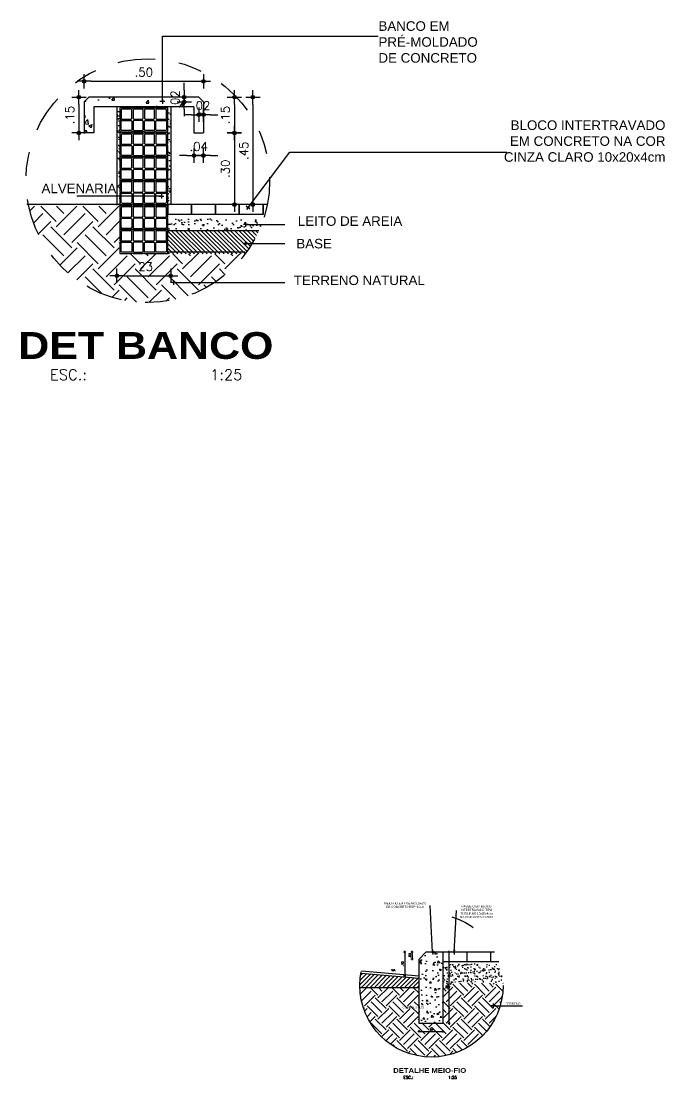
# Model space of a CAD drawing. Header units: millimetres. Extents: x 490 to 675, y -160 to -87.
# Drawn here: x 518.985 to 521.682, y -104.241 to -99.809 of the extents above; entities that cross this region are included whole.
import ezdxf
from ezdxf.enums import TextEntityAlignment as Align

# ---------------------------------------------------------------- set-up
doc = ezdxf.new("R2010")
doc.units = ezdxf.units.MM
doc.header["$LTSCALE"] = 2.5
for name, pattern in [('DASHDOT', [1, 0.5, -0.25, 0, -0.25]), ('DASHDOT2', [0.5, 0.25, -0.125, 0, -0.125]), ('DASHED2', [0.375, 0.25, -0.125])]:
    doc.linetypes.add(name, pattern=pattern)
for name, color, linetype in [('AN_COTAS', 7, 'Continuous'), ('AN_ESPECS', 7, 'Continuous'), ('ARQ_ALVENARIA', 1, 'Continuous'), ('ARQ_CORTE1', 3, 'Continuous'), ('ARQ_ESTRUTURA', 6, 'Continuous'), ('ARQ_HAT', 8, 'Continuous'), ('ARQ_PROJEÇÃO', 8, 'DASHED2'), ('ARQ_REBOCO', 2, 'Continuous'), ('ARQ_VISTA0', 8, 'Continuous'), ('ARQ_VISTA2', 2, 'Continuous'), ('COTAS', 1, 'Continuous'), ('DET', 2, 'DASHDOT'), ('TEXTO', 2, 'Continuous'), ('TITULO', 2, 'Continuous'), ('TXAMB', 2, 'Continuous')]:
    doc.layers.add(name, color=color, linetype=linetype)
doc.styles.add('AMB25', font='ROMANS.SHX', dxfattribs={"height": 0.12})
doc.styles.add('ARIAL', font='arial.ttf')
doc.styles.add('COTA05', font='ROMANS.SHX')
doc.styles.add('COTA20', font='ROMANS.SHX')
doc.styles.add('COTA200', font='ROMANS.SHX')
doc.styles.add('ROMANS', font='romans', dxfattribs={"oblique": 15})
doc.styles.add('TIT200', font='')
doc.styles.get('TIT200').set_extended_font_data('Arial Black')
doc.dimstyles.new('COTA05$0', dxfattribs={"dimtxt": 0.009, "dimasz": 0.005, "dimexe": 0.05, "dimexo": 0.06, "dimgap": 0.005, "dimtad": 1, "dimzin": 4, "dimdsep": 46, "dimtxsty": 'COTA05', "dimblk": 'bola', "dimblk1": 'bola', "dimblk2": 'USERTICK', "dimcen": 0.09, "dimdle": 0.05, "dimse1": 1, "dimse2": 1, "dimclrd": 256, "dimclre": 3, "dimclrt": 2, "dimadec": 0, "dimazin": 0, "dimtfac": 1, "dimtix": 1, "dimtmove": 2, "dimatfit": 3, "dimldrblk": 'USERTICK', "dimfxl": 1, "dimtolj": 1, "dimtzin": 4, "dimarcsym": 0})
doc.dimstyles.new('Cota10', dxfattribs={"dimtxt": 0.015, "dimasz": 0.01, "dimexe": 0.02, "dimexo": 0.03, "dimgap": 0.01, "dimtad": 1, "dimzin": 4, "dimdsep": 46, "dimtxsty": 'ROMANS', "dimblk": 'ARCHTICK', "dimcen": 0.1, "dimclrd": 7, "dimclre": 8, "dimclrt": 4, "dimazin": 0, "dimtfac": 1, "dimtix": 1, "dimtmove": 2, "dimatfit": 3, "dimldrblk": 'DOT', "dimfxl": 1, "dimtolj": 1, "dimtzin": 4, "dimarcsym": 0})
doc.dimstyles.new('COTA20$0', dxfattribs={"dimtxt": 0.036, "dimasz": 0.03, "dimexe": 0.05, "dimexo": 0.95, "dimgap": 0.02, "dimtad": 1, "dimzin": 4, "dimdsep": 46, "dimtxsty": 'COTA20', "dimblk": 'bola', "dimcen": 0.1, "dimdle": 0.05, "dimse1": 1, "dimse2": 1, "dimclrd": 256, "dimclre": 256, "dimclrt": 2, "dimadec": 0, "dimazin": 0, "dimtfac": 1, "dimtix": 1, "dimtmove": 2, "dimatfit": 3, "dimldrblk": 'USERTICK', "dimfxl": 1, "dimtvp": 3.125, "dimtolj": 1, "dimtzin": 4, "dimarcsym": 0})
doc.dimstyles.new('Cota5', dxfattribs={"dimtxt": 0.01, "dimasz": 0.01, "dimexe": 0.01, "dimexo": 0.02, "dimgap": 0.005, "dimtad": 1, "dimzin": 4, "dimdsep": 46, "dimtxsty": 'ROMANS', "dimblk": 'bola', "dimcen": 0, "dimclrd": 256, "dimclre": 8, "dimclrt": 2, "dimadec": 0, "dimazin": 0, "dimtfac": 1, "dimtix": 1, "dimtmove": 2, "dimatfit": 3, "dimldrblk": 'bola', "dimfxl": 1, "dimtolj": 1, "dimtzin": 0, "dimarcsym": 0})

# ---------------------------------------------------------------- blocks, each defined once
blk = doc.blocks.new('TIJOLO FURADO')
for points in [[(0, 0.055), (0, 0.0975, 1), (0, 0.1025), (0, 0.145, 1), (0, 0.15), (0, 0.2), (0.0475, 0.2, 1), (0.0525, 0.2), (0.1, 0.2), (0.1, 0.15, 1), (0.1, 0.145), (0.1, 0.1025, 1), (0.1, 0.0975), (0.1, 0.055, 1), (0.1, 0.05), (0.1, 0), (0.0525, 0, 1), (0.0475, 0), (0, 0), (0, 0.05, 1)], [(0.005, 0.19, -0.414214), (0.01, 0.195), (0.0425, 0.195, -0.414214), (0.0475, 0.19), (0.0475, 0.155, -0.414214), (0.0425, 0.15), (0.01, 0.15, -0.414214), (0.005, 0.155)], [(0.0575, 0.195, 0.414214), (0.0525, 0.19), (0.0525, 0.155, 0.414214), (0.0575, 0.15), (0.09, 0.15, 0.414214), (0.095, 0.155), (0.095, 0.19, 0.414214), (0.09, 0.195)], [(0.005, 0.14, -0.414214), (0.01, 0.145), (0.0425, 0.145, -0.414214), (0.0475, 0.14), (0.0475, 0.1075, -0.414214), (0.0425, 0.1025), (0.01, 0.1025, -0.414214), (0.005, 0.1075)], [(0.0525, 0.14, -0.414214), (0.0575, 0.145), (0.09, 0.145, -0.414214), (0.095, 0.14), (0.095, 0.1075, -0.414214), (0.09, 0.1025), (0.0575, 0.1025, -0.414214), (0.0525, 0.1075)], [(0.005, 0.0925, -0.414214), (0.01, 0.0975), (0.0425, 0.0975, -0.414214), (0.0475, 0.0925), (0.0475, 0.06, -0.414214), (0.0425, 0.055), (0.01, 0.055, -0.414214), (0.005, 0.06)], [(0.095, 0.0925, 0.414214), (0.09, 0.0975), (0.0575, 0.0975, 0.414214), (0.0525, 0.0925), (0.0525, 0.06, 0.414214), (0.0575, 0.055), (0.09, 0.055, 0.414214), (0.095, 0.06)], [(0.005, 0.045, -0.414214), (0.01, 0.05), (0.0425, 0.05, -0.414214), (0.0475, 0.045), (0.0475, 0.01, -0.414214), (0.0425, 0.005), (0.01, 0.005, -0.414214), (0.005, 0.01)], [(0.095, 0.045, 0.414214), (0.09, 0.05), (0.0575, 0.05, 0.414214), (0.0525, 0.045), (0.0525, 0.01, 0.414214), (0.0575, 0.005), (0.09, 0.005, 0.414214), (0.095, 0.01)]]:
    blk.add_lwpolyline(points, format="xyb", close=True)
blk = doc.blocks.new('bola')
blk.add_hatch(color=0).paths.add_polyline_path([(-0.25, 0, 1), (0.25, 0, 1)])
at = {"color": 0}
for p, q in [((-1, 0), (-0.25, 0)), ((0, 1), (0, 0.25)), ((0.25, 0), (1, 0)), ((0, -0.25), (0, -1))]:
    blk.add_line(p, q, dxfattribs=at)
blk.add_circle((0, 0), 0.25, dxfattribs=at)
blk = doc.blocks.new('*D71')
at = {"layer": 'COTAS', "lineweight": -2}
for p, q in [((519.6679, -100.0974), (519.6679, -100.0674)), ((519.6679, -100.1474), (519.6679, -100.1274)), ((519.6679, -100.1774), (519.6679, -100.2074))]:
    blk.add_line(p, q, dxfattribs=at)
at = {"layer": 'DEFPOINTS', "color": 0}
for p in [(519.5861, -100.1274), (519.6061, -100.1474), (519.6679, -100.1274)]:
    blk.add_point(p, dxfattribs=at)
at = {"layer": 'COTAS', "lineweight": -2, "xscale": 0.03, "yscale": 0.03, "zscale": 0.03}
for p, rotation in [((519.6679, -100.1274), 270), ((519.6679, -100.1474), 90)]:
    blk.add_blockref('bola', p, dxfattribs=dict(at, rotation=rotation))
at = {"layer": 'COTAS', "color": 2, "insert": (519.6299, -100.1374), "char_height": 0.036, "attachment_point": 5, "rotation": 90, "style": 'COTA20'}
blk.add_mtext('\\A1;.02', dxfattribs=at)
blk = doc.blocks.new('USERTICK')
at = {"color": 0}
for p, q in [((-1, 0), (1, 0)), ((0, 1), (0, -1))]:
    blk.add_line(p, q, dxfattribs=at)
blk.add_circle((0, 0), 0.25, dxfattribs=at)
blk = doc.blocks.new('*D72')
at = {"layer": 'COTAS', "lineweight": -2}
for p, q in [((519.6987, -100.2009), (519.6687, -100.2009)), ((519.7287, -100.2009), (519.7487, -100.2009)), ((519.7787, -100.2009), (519.8087, -100.2009))]:
    blk.add_line(p, q, dxfattribs=at)
at = {"layer": 'DEFPOINTS', "color": 0}
for p in [(519.7287, -100.2144), (519.7487, -100.2009), (519.7487, -100.2344)]:
    blk.add_point(p, dxfattribs=at)
at = {"layer": 'COTAS', "lineweight": -2, "xscale": 0.03, "yscale": 0.03, "zscale": 0.03}
blk.add_blockref('bola', (519.7287, -100.2009), dxfattribs=at)
at = {"layer": 'COTAS', "lineweight": -2, "xscale": 0.03, "yscale": 0.03, "zscale": 0.03, "rotation": 180}
blk.add_blockref('bola', (519.7487, -100.2009), dxfattribs=at)
at = {"layer": 'COTAS', "color": 2, "insert": (519.7387, -100.1629), "char_height": 0.036, "attachment_point": 5, "style": 'COTA20'}
blk.add_mtext('\\A1;.02', dxfattribs=at)
blk = doc.blocks.new('*D73')
at = {"layer": 'COTAS', "lineweight": -2}
blk.add_line((519.8783, -100.1574), (519.8783, -100.2474), dxfattribs=at)
at = {"layer": 'DEFPOINTS', "color": 0}
for p in [(519.8528, -100.1274), (519.7702, -100.2774), (519.8783, -100.2774)]:
    blk.add_point(p, dxfattribs=at)
at = {"layer": 'COTAS', "lineweight": -2, "xscale": 0.03, "yscale": 0.03, "zscale": 0.03}
for p, rotation in [((519.8783, -100.1274), 90), ((519.8783, -100.2774), 270)]:
    blk.add_blockref('bola', p, dxfattribs=dict(at, rotation=rotation))
at = {"layer": 'COTAS', "color": 2, "insert": (519.8403, -100.2024), "char_height": 0.036, "attachment_point": 5, "rotation": 90, "style": 'COTA20'}
blk.add_mtext('\\A1;.15', dxfattribs=at)
blk = doc.blocks.new('*D74')
at = {"layer": 'COTAS', "lineweight": -2}
blk.add_line((519.8783, -100.3074), (519.8783, -100.5474), dxfattribs=at)
at = {"layer": 'DEFPOINTS', "color": 0}
for p in [(519.7702, -100.2774), (519.8783, -100.5774), (519.8783, -100.5774)]:
    blk.add_point(p, dxfattribs=at)
at = {"layer": 'COTAS', "lineweight": -2, "xscale": 0.03, "yscale": 0.03, "zscale": 0.03}
for p, rotation in [((519.8783, -100.2774), 90), ((519.8783, -100.5774), 270)]:
    blk.add_blockref('bola', p, dxfattribs=dict(at, rotation=rotation))
at = {"layer": 'COTAS', "color": 2, "insert": (519.8403, -100.4274), "char_height": 0.036, "attachment_point": 5, "rotation": 90, "style": 'COTA20'}
blk.add_mtext('\\A1;.30', dxfattribs=at)
blk = doc.blocks.new('*D75')
at = {"layer": 'COTAS', "lineweight": -2}
blk.add_line((519.9557, -100.1574), (519.9557, -100.5474), dxfattribs=at)
at = {"layer": 'DEFPOINTS', "color": 0}
for p in [(519.7178, -100.1274), (519.9557, -100.5774), (519.9557, -100.5774)]:
    blk.add_point(p, dxfattribs=at)
at = {"layer": 'COTAS', "lineweight": -2, "xscale": 0.03, "yscale": 0.03, "zscale": 0.03}
for p, rotation in [((519.9557, -100.1274), 90), ((519.9557, -100.5774), 270)]:
    blk.add_blockref('bola', p, dxfattribs=dict(at, rotation=rotation))
at = {"layer": 'COTAS', "color": 2, "insert": (519.9177, -100.3524), "char_height": 0.036, "attachment_point": 5, "rotation": 90, "style": 'COTA20'}
blk.add_mtext('\\A1;.45', dxfattribs=at)
blk = doc.blocks.new('*D76')
at = {"layer": 'COTAS', "lineweight": -2}
blk.add_line((519.2264, -100.1574), (519.2264, -100.2474), dxfattribs=at)
at = {"layer": 'DEFPOINTS', "color": 0}
for p in [(519.2687, -100.1274), (519.2264, -100.2774), (519.2487, -100.2774)]:
    blk.add_point(p, dxfattribs=at)
at = {"layer": 'COTAS', "lineweight": -2, "xscale": 0.03, "yscale": 0.03, "zscale": 0.03}
for p, rotation in [((519.2264, -100.1274), 90), ((519.2264, -100.2774), 270)]:
    blk.add_blockref('bola', p, dxfattribs=dict(at, rotation=rotation))
at = {"layer": 'COTAS', "color": 2, "insert": (519.1884, -100.2024), "char_height": 0.036, "attachment_point": 5, "rotation": 90, "style": 'COTA20'}
blk.add_mtext('\\A1;.15', dxfattribs=at)
blk = doc.blocks.new('*D77')
at = {"layer": 'COTAS', "lineweight": -2}
blk.add_line((519.2787, -100.0609), (519.7187, -100.0609), dxfattribs=at)
at = {"layer": 'DEFPOINTS', "color": 0}
for p in [(519.7487, -100.0609), (519.2487, -100.1591), (519.7487, -100.1591)]:
    blk.add_point(p, dxfattribs=at)
at = {"layer": 'COTAS', "lineweight": -2, "xscale": 0.03, "yscale": 0.03, "zscale": 0.03, "rotation": 180}
blk.add_blockref('bola', (519.2487, -100.0609), dxfattribs=at)
at = {"layer": 'COTAS', "lineweight": -2, "xscale": 0.03, "yscale": 0.03, "zscale": 0.03}
blk.add_blockref('bola', (519.7487, -100.0609), dxfattribs=at)
at = {"layer": 'COTAS', "color": 2, "insert": (519.4987, -100.0229), "char_height": 0.036, "attachment_point": 5, "style": 'COTA20'}
blk.add_mtext('\\A1;.50', dxfattribs=at)
blk = doc.blocks.new('*D78')
at = {"layer": 'COTAS', "lineweight": -2}
blk.add_line((519.4162, -100.8758), (519.5812, -100.8758), dxfattribs=at)
at = {"layer": 'DEFPOINTS', "color": 0}
for p in [(519.3862, -100.7492), (519.6112, -100.7492), (519.6112, -100.8758)]:
    blk.add_point(p, dxfattribs=at)
at = {"layer": 'COTAS', "lineweight": -2, "xscale": 0.03, "yscale": 0.03, "zscale": 0.03, "rotation": 180}
blk.add_blockref('bola', (519.3862, -100.8758), dxfattribs=at)
at = {"layer": 'COTAS', "lineweight": -2, "xscale": 0.03, "yscale": 0.03, "zscale": 0.03}
blk.add_blockref('bola', (519.6112, -100.8758), dxfattribs=at)
at = {"layer": 'COTAS', "color": 2, "insert": (519.4987, -100.8378), "char_height": 0.036, "attachment_point": 5, "style": 'COTA20'}
blk.add_mtext('\\A1;.23', dxfattribs=at)
blk = doc.blocks.new('DOT')
for p, q in [((-1, 0), (1, 0)), ((0, 1), (0, -1))]:
    blk.add_line(p, q)
blk.add_circle((0, 0), 0.25)
blk = doc.blocks.new('*D79')
at = {"layer": 'COTAS', "lineweight": -2}
for p, q in [((519.6787, -100.3722), (519.6487, -100.3722)), ((519.7087, -100.3722), (519.7487, -100.3722)), ((519.7787, -100.3722), (519.8087, -100.3722))]:
    blk.add_line(p, q, dxfattribs=at)
at = {"layer": 'DEFPOINTS', "color": 0}
for p in [(519.7087, -100.3084), (519.7487, -100.3084), (519.7487, -100.3722)]:
    blk.add_point(p, dxfattribs=at)
at = {"layer": 'COTAS', "lineweight": -2, "xscale": 0.03, "yscale": 0.03, "zscale": 0.03}
blk.add_blockref('bola', (519.7087, -100.3722), dxfattribs=at)
at = {"layer": 'COTAS', "lineweight": -2, "xscale": 0.03, "yscale": 0.03, "zscale": 0.03, "rotation": 180}
blk.add_blockref('bola', (519.7487, -100.3722), dxfattribs=at)
at = {"layer": 'COTAS', "color": 2, "insert": (519.7287, -100.3342), "char_height": 0.036, "attachment_point": 5, "style": 'COTA20'}
blk.add_mtext('\\A1;.04', dxfattribs=at)
blk = doc.blocks.new('*D221')
at = {"layer": 'COTAS', "lineweight": -2}
blk.add_line((520.657, -104.0422), (520.747, -104.0422), dxfattribs=at)
at = {"layer": 'DEFPOINTS', "color": 0}
for p in [(520.652, -104.0236), (520.752, -104.0236), (520.752, -104.0422)]:
    blk.add_point(p, dxfattribs=at)
at = {"layer": 'COTAS', "lineweight": -2, "xscale": 0.005, "yscale": 0.005, "zscale": 0.005, "rotation": 180}
blk.add_blockref('bola', (520.652, -104.0422), dxfattribs=at)
at = {"layer": 'COTAS', "lineweight": -2, "xscale": 0.005, "yscale": 0.005, "zscale": 0.005}
blk.add_blockref('bola', (520.752, -104.0422), dxfattribs=at)
at = {"layer": 'COTAS', "color": 2, "insert": (520.702, -104.0327), "char_height": 0.009, "attachment_point": 5, "style": 'COTA05'}
blk.add_mtext('\\A1;.10', dxfattribs=at)
blk = doc.blocks.new('*D222')
at = {"layer": 'COTAS', "lineweight": -2}
blk.add_line((520.7781, -104.0042), (520.7781, -103.7142), dxfattribs=at)
at = {"layer": 'DEFPOINTS', "color": 0}
for p in [(520.752, -103.7092), (520.7781, -103.7092), (520.752, -104.0092)]:
    blk.add_point(p, dxfattribs=at)
at = {"layer": 'COTAS', "lineweight": -2, "xscale": 0.005, "yscale": 0.005, "zscale": 0.005}
for p, rotation in [((520.7781, -103.7092), 90), ((520.7781, -104.0092), 270)]:
    blk.add_blockref('bola', p, dxfattribs=dict(at, rotation=rotation))
at = {"layer": 'COTAS', "color": 2, "insert": (520.7686, -103.8592), "char_height": 0.009, "attachment_point": 5, "rotation": 90, "style": 'COTA05'}
blk.add_mtext('\\A1;.30', dxfattribs=at)
blk = doc.blocks.new('*D223')
at = {"layer": 'COTAS', "lineweight": -2}
blk.add_line((520.6229, -103.7142), (520.6229, -103.7342), dxfattribs=at)
at = {"layer": 'DEFPOINTS', "color": 0}
for p in [(520.6923, -103.7092), (520.6229, -103.7392), (520.6623, -103.7392)]:
    blk.add_point(p, dxfattribs=at)
at = {"layer": 'COTAS', "lineweight": -2, "xscale": 0.005, "yscale": 0.005, "zscale": 0.005}
for p, rotation in [((520.6229, -103.7092), 90), ((520.6229, -103.7392), 270)]:
    blk.add_blockref('bola', p, dxfattribs=dict(at, rotation=rotation))
at = {"layer": 'COTAS', "color": 2, "insert": (520.6134, -103.7242), "char_height": 0.009, "attachment_point": 5, "rotation": 90, "style": 'COTA05'}
blk.add_mtext('\\A1;.03', dxfattribs=at)
blk = doc.blocks.new('*D224')
at = {"layer": 'COTAS', "lineweight": -2}
blk.add_line((520.5921, -103.7142), (520.5921, -103.8042), dxfattribs=at)
at = {"layer": 'DEFPOINTS', "color": 0}
for p in [(520.6923, -103.7092), (520.5921, -103.8092), (520.6623, -103.8092)]:
    blk.add_point(p, dxfattribs=at)
at = {"layer": 'COTAS', "lineweight": -2, "xscale": 0.005, "yscale": 0.005, "zscale": 0.005}
for p, rotation in [((520.5921, -103.7092), 90), ((520.5921, -103.8092), 270)]:
    blk.add_blockref('bola', p, dxfattribs=dict(at, rotation=rotation))
at = {"layer": 'COTAS', "color": 2, "insert": (520.5826, -103.7592), "char_height": 0.009, "attachment_point": 5, "rotation": 90, "style": 'COTA05'}
blk.add_mtext('\\A1;.10', dxfattribs=at)

msp = doc.modelspace()

# ---------------------------------------------------------------- hatches: boundary and pattern name
at = {"layer": 'ARQ_HAT'}
h = msp.add_hatch(dxfattribs=at)
h.set_pattern_fill('AR-CONC', color=256, scale=0.02, style=0)
h.set_pattern_definition([(50, (519.24869, -100.27739), (0.143452, -0.01255), [0.015, -0.165]), (355, (519.24869, -100.27739), (-0.02775, 0.15044), [0.012, -0.132]), (100.45, (519.26065, -100.27844), (0.1157, 0.137888), [0.012748, -0.14023]), (46.184, (519.2487, -100.23739), (0.21345, -0.033104), [0.0225, -0.2475]), (96.636, (519.26648, -100.24015), (0.18693, 0.19482), [0.01912, -0.21034]), (351.184, (519.2487, -100.2374), (0.18693, 0.19482), [0.018, -0.198]), (21, (519.26869, -100.24739), (0.119381, -0.080524), [0.015, -0.165]), (326, (519.26869, -100.24739), (0.048663, 0.14503), [0.012, -0.132]), (71.45, (519.27864, -100.2541), (0.168044, 0.064506), [0.012748, -0.14023]), (37.5, (519.248693, -100.27739), (0.002432, 0.066579), [0, -0.1304, 0, -0.134, 0, -0.1325]), (7.5, (519.24869, -100.27739), (0.052614, 0.078882), [0, -0.0764, 0, -0.1274, 0, -0.0505]), (327.5, (519.20409, -100.27739), (0.1067645, -0.004511), [0, -0.05, 0, -0.156, 0, -0.207]), (317.5, (519.18409, -100.27739), (0.116637, 0.020021), [0, -0.065, 0, -0.1036, 0, -0.147])])
h.paths.add_polyline_path([(519.7287, -100.1274), (519.2687, -100.1274), (519.2487, -100.1474), (519.2487, -100.2774), (519.2887, -100.2774), (519.2887, -100.1674), (519.7087, -100.1674), (519.7087, -100.2774), (519.7487, -100.2774), (519.7487, -100.1474)])
h = msp.add_hatch(dxfattribs=at)
h.set_pattern_fill('EARTH', color=256, scale=0.5, angle=45, style=0)
h.set_pattern_definition([(45, (542.00124, -103.91898), (1e-17, 0.1767767), [0.125, -0.125]), (45, (541.9681, -103.88583), (1e-17, 0.1767767), [0.125, -0.125]), (45, (541.93495, -103.85269), (1e-17, 0.1767767), [0.125, -0.125]), (135, (541.93495, -103.83059), (-0.1767767, 3e-17), [0.125, -0.125]), (135, (541.9681, -103.79744), (-0.1767767, 3e-17), [0.125, -0.125]), (135, (542.00124, -103.7643), (-0.1767767, 3e-17), [0.125, -0.125])])
h.paths.add_polyline_path([(519.9236, -100.7841), (519.5987, -100.7841), (519.5487, -100.7841, 1), (519.5437, -100.7841), (519.5012, -100.7841, 1), (519.4962, -100.7841), (519.4537, -100.7841, 1), (519.4487, -100.7841), (519.3987, -100.7841), (519.3987, -100.7366, 1), (519.3987, -100.7316), (519.3987, -100.6841), (519.3987, -100.6332, 1), (519.3987, -100.6282), (519.3987, -100.5841), (519.0156, -100.5841, 0.643521)], flags=17)
h = msp.add_hatch(dxfattribs=at)
h.set_pattern_fill('AR-SAND', color=256, scale=0.02, style=0)
h.set_pattern_definition([(37.5, (519.004477, -100.68739), (-0.0012599, 0.0385365), [0, -0.0304, 0, -0.034, 0, -0.0325]), (7.5, (519.004477, -100.68739), (0.0353955, 0.056443), [0, -0.0164, 0, -0.0274, 0, -0.0105]), (327.5, (518.979877, -100.68739), (0.0622828, 0.0001132), [0, -0.01, 0, -0.036, 0, -0.047]), (317.5, (518.979877, -100.68739), (0.0601225, 0.0175535), [0, -0.005, 0, -0.0236, 0, -0.027])])
h.paths.add_polyline_path([(520.0002, -100.6374), (519.9487, -100.6374), (519.8487, -100.6374), (519.7487, -100.6374), (519.6487, -100.6374), (519.5987, -100.6374), (519.5987, -100.6807), (519.5987, -100.6841), (519.5987, -100.6874), (519.9808, -100.6874)])
h = msp.add_hatch(dxfattribs=at)
h.set_pattern_fill('ANSI31', color=256, scale=0.1, angle=90, style=0)
h.set_pattern_definition([(135, (519.004477, -100.784056), (-0.00883883, -0.00883883), [])])
h.paths.add_polyline_path([(519.9808, -100.6874), (519.5987, -100.6874), (519.5987, -100.7316, 1), (519.5987, -100.7366), (519.5987, -100.7841), (519.9236, -100.7841, 0.055127)])
h = msp.add_hatch(dxfattribs=at)
h.set_pattern_fill('AR-CONC', color=256, scale=0.01, style=0)
h.set_pattern_definition([(130, (577.4383, -114.56565), (-0.07172602, -0.006275213), [0.0075, -0.0825]), (185, (577.4383, -114.56565), (0.01387513, 0.07521921), [0.006, -0.066]), (79.5486, (577.43232, -114.56617), (-0.05785094, 0.068943954), [0.00637402, -0.07011421]), (133.8158, (577.4383, -114.54565), (-0.1067241, -0.0165519), [0.01125, -0.12375]), (83.3644, (577.42941, -114.54703), (-0.09346627, 0.09741179), [0.00956103, -0.1051713]), (188.8158, (577.4383, -114.54565), (-0.0934662, 0.09741186), [0.009, -0.099]), (159, (577.4283, -114.55065), (-0.059690705, -0.04026189), [0.0075, -0.0825]), (214, (577.4283, -114.55065), (-0.02433153, 0.072515), [0.006, -0.066]), (108.5486, (577.423325, -114.554005), (-0.08402226, 0.03225305), [0.00637402, -0.07011421]), (142.5, (577.4383, -114.56565), (-0.001215986, 0.033289385), [0, -0.0652, 0, -0.067, 0, -0.06625]), (172.5, (577.4383, -114.56565), (-0.026306954, 0.039441171), [0, -0.0382, 0, -0.0637, 0, -0.02525]), (212.5, (577.4606, -114.56565), (-0.053382244, -0.002255487), [0, -0.025, 0, -0.078, 0, -0.1035]), (222.5, (577.4706, -114.56565), (-0.058318617, 0.0100105), [0, -0.0325, 0, -0.0518, 0, -0.0735])])
h.paths.add_polyline_path([(520.652, -104.0092), (520.752, -104.0092), (520.752, -103.7092), (520.682, -103.7092), (520.652, -103.7392)])
h = msp.add_hatch(dxfattribs=at)
h.set_pattern_fill('AR-SAND', color=1, scale=0.0005, style=0)
h.set_pattern_definition([(37.5, (-53899.079287, -5852.966926), (-0.000800015648, 0.0244706618665), [0, -0.019304, 0, -0.02159, 0, -0.0206375]), (7.5, (-53899.079287, -5852.966926), (0.022476164157, 0.035841255028), [0, -0.010414, 0, -0.017399, 0, -0.0066675]), (327.5, (-53899.094908, -5852.966926), (0.039549618512, 7.1859234e-05), [0, -0.00635, 0, -0.02286, 0, -0.029845]), (317.5, (-53899.094908, -5852.966926), (0.038177822624, 0.011146466163), [0, -0.003175, 0, -0.014986, 0, -0.017145])])
h.paths.add_polyline_path([(520.9901, -103.7592), (520.752, -103.7592), (520.752, -103.8404), (521.004, -103.8404, 0.06898)])
h = msp.add_hatch(dxfattribs=at)
h.set_pattern_fill('ANSI31', color=9, scale=0.004, style=0)
h.set_pattern_definition([(45, (54419.83126, 5749.12657), (-0.008980256121, 0.008980256121), [])])
h.paths.add_polyline_path([(520.652, -103.8192), (520.4087, -103.7979, 0.043675), (520.4041, -103.85, 0.007613), (520.4043, -103.8592), (520.652, -103.8592)])
at = {"layer": 'ARQ_HAT', "ltscale": 10}
h = msp.add_hatch(dxfattribs=at)
h.set_pattern_fill('EARTH', color=256, scale=0.01, angle=45, style=0)
h.set_pattern_definition([(45, (54419.83126, 5749.12657), (7e-18, 0.08980256121), [0.0635, -0.0635]), (45, (54419.81442, 5749.14341), (7e-18, 0.08980256121), [0.0635, -0.0635]), (45, (54419.797584, 5749.160245), (7e-18, 0.08980256121), [0.0635, -0.0635]), (135, (54419.797584, 5749.17147), (-0.08980256121, 7e-18), [0.0635, -0.0635]), (135, (54419.81442, 5749.18831), (-0.08980256121, 7e-18), [0.0635, -0.0635]), (135, (54419.83126, 5749.205147), (-0.08980256121, 7e-18), [0.0635, -0.0635])])
h.paths.add_polyline_path([(520.6892, -104.0397), (520.7147, -104.0397), (520.7147, -104.0247), (520.6892, -104.0247)], flags=24)
h.paths.add_polyline_path([(520.7756, -103.8719), (520.7756, -103.8464), (520.7606, -103.8464), (520.7606, -103.8719)], flags=24)
edge = h.paths.add_edge_path()
edge.add_line((521.004, -103.8405), (520.752, -103.8405))
edge.add_line((520.752, -103.8405), (520.752, -104.0092))
edge.add_line((520.752, -104.0092), (520.652, -104.0092))
edge.add_line((520.652, -104.0092), (520.652, -103.8592))
edge.add_line((520.652, -103.8592), (520.4043, -103.8592))
edge.add_arc((520.7041, -103.85), 0.3, 181.7447, 351.2106)
edge.add_line((521.0006, -103.8959), (521.0002, -103.8955))
edge.add_line((521.0002, -103.8955), (521.0008, -103.8949))
edge.add_arc((520.7041, -103.85), 0.3, 351.3928, 361.8159)
at = {"layer": 'ARQ_REBOCO'}
h = msp.add_hatch(dxfattribs=at)
h.set_pattern_fill('AR-SAND', color=256, scale=0.015, style=0)
h.set_pattern_definition([(37.5, (519.386193, -100.57739), (-0.0009449, 0.0289024), [0, -0.0228, 0, -0.0255, 0, -0.024375]), (7.5, (519.386193, -100.57739), (0.0265467, 0.0423322), [0, -0.0123, 0, -0.02055, 0, -0.007875]), (327.5, (519.367743, -100.57739), (0.0467121, 8.49e-05), [0, -0.0075, 0, -0.027, 0, -0.03525]), (317.5, (519.367743, -100.57739), (0.045092, 0.013165), [0, -0.00375, 0, -0.0177, 0, -0.02025])])
h.paths.add_polyline_path([(519.6112, -100.1674), (519.5987, -100.1674), (519.5987, -100.5774), (519.6112, -100.5774)])
h.paths.add_polyline_path([(519.3987, -100.1674), (519.3862, -100.1674), (519.3862, -100.5774), (519.3987, -100.5774)])

# ---------------------------------------------------------------- linework, layer by layer
at = {"layer": 'ARQ_ALVENARIA'}
msp.add_lwpolyline([(520.752, -104.0092), (520.652, -104.0092), (520.652, -103.7392), (520.682, -103.7092), (520.752, -103.7092)], close=True, dxfattribs=at)
at = {"layer": 'ARQ_CORTE1'}
for p, q in [((519.3987, -100.5774), (519.0087, -100.5774)), ((519.3987, -100.5807), (519.3987, -100.5774)), ((519.9808, -100.6874), (519.5987, -100.6874)), ((519.9237, -100.7774), (519.5987, -100.7774)), ((520.752, -103.7092), (520.969, -103.7092)), ((520.852, -103.7092), (520.852, -103.7492)), ((520.952, -103.7092), (520.952, -103.7492)), ((520.752, -103.7492), (520.9867, -103.7492)), ((520.4087, -103.7979), (520.652, -103.8192)), ((520.4106, -103.788), (520.652, -103.8092))]:
    msp.add_line(p, q, dxfattribs=at)
for points in [[(519.6987, -100.6174), (519.6987, -100.5774), (519.5987, -100.5774), (519.5987, -100.6174)], [(519.7987, -100.6174), (519.7987, -100.5774), (519.6987, -100.5774), (519.6987, -100.6174)], [(519.8987, -100.6174), (519.8987, -100.5774), (519.7987, -100.5774), (519.7987, -100.6174)], [(519.9987, -100.6174), (519.9987, -100.5774), (519.8987, -100.5774), (519.8987, -100.6174)]]:
    msp.add_lwpolyline(points, close=True, dxfattribs=at)
msp.add_lwpolyline([(520.0161, -100.5774), (519.9987, -100.5774), (519.9987, -100.6174), (520.0002, -100.6174)], dxfattribs=at)
at = {"layer": 'ARQ_ESTRUTURA'}
for p, q in [((519.2487, -100.1474), (519.2687, -100.1274)), ((519.2487, -100.1474), (519.2487, -100.2774)), ((519.7287, -100.1274), (519.2687, -100.1274)), ((519.7087, -100.1674), (519.2887, -100.1674)), ((519.2887, -100.1674), (519.2887, -100.2774)), ((519.7087, -100.1674), (519.7087, -100.2774)), ((519.7487, -100.1474), (519.7287, -100.1274)), ((519.7487, -100.1474), (519.7487, -100.2774)), ((519.2887, -100.2774), (519.2487, -100.2774)), ((519.7087, -100.2774), (519.7487, -100.2774))]:
    msp.add_line(p, q, dxfattribs=at)
at = {"layer": 'ARQ_HAT'}
for p, q in [((519.5987, -100.6841), (519.5987, -100.6807)), ((521.0002, -103.8955), (521.0008, -103.8949)), ((521.0006, -103.8959), (521.0002, -103.8955))]:
    msp.add_line(p, q, dxfattribs=at)
at = {"layer": 'ARQ_PROJEÇÃO', "color": 2, "linetype": 'DASHDOT2', "ltscale": 0.25}
msp.add_circle((519.5152, -100.4774), 0.5108, dxfattribs=at)
at = {"layer": 'ARQ_REBOCO'}
for p, q in [((519.3862, -100.1674), (519.3862, -100.5774)), ((519.6112, -100.1674), (519.6112, -100.5774))]:
    msp.add_line(p, q, dxfattribs=at)
at = {"layer": 'ARQ_VISTA0'}
msp.add_line((520.652, -103.8592), (520.4043, -103.8592), dxfattribs=at)
at = {"layer": 'DET', "ltscale": 0.8}
msp.add_circle((520.7041, -103.85), 0.3, dxfattribs=at)

# ---------------------------------------------------------------- block references
at = {"layer": 'ARQ_VISTA2', "xscale": -1, "rotation": 90}
for p in [(519.5987, -100.1724), (519.5987, -100.2774), (519.5987, -100.3774), (519.5987, -100.4774), (519.5987, -100.5824), (519.5987, -100.6824)]:
    msp.add_blockref('TIJOLO FURADO', p, dxfattribs=at)

# ---------------------------------------------------------------- texts
at = {"layer": 'TEXTO', "char_height": 0.04, "attachment_point": 1, "style": 'ARIAL'}
for s, insert in [('BANCO EM \\PPRÉ-MOLDADO\\PDE CONCRETO', (520.482, -99.8094)), ('\\pxqr;BLOCO INTERTRAVADO \\PEM CONCRETO NA COR \\PCINZA CLARO 10x20x4cm', (521.0079, -100.2247)), ('{\\Q0;ALVENARIA}', (519.07, -100.4898)), ('{\\Q0;LEITO DE AREIA}', (520.144, -100.6266)), ('{\\Q0;BASE}', (520.1378, -100.7211)), ('{\\Q0;TERRENO NATURAL}', (520.1269, -100.8747))]:
    msp.add_mtext(s, dxfattribs=dict(at, insert=insert))
at = {"layer": 'TITULO'}
for s, height, style, p in [('DET BANCO', 0.1125, 'TIT200', (519.5072, -101.168)), ('ESC.:               1:25', 0.045, 'COTA200', (519.5088, -101.2907)), ('DETALHE MEIO-FIO', 0.02, 'TIT200', (520.697, -104.2061)), ('ESC.:                1:25', 0.012, 'COTA200', (520.6986, -104.2352))]:
    msp.add_text(s, height=height, dxfattribs=dict(at, style=style)).set_placement(p, align=Align.MIDDLE_CENTER)
at = {"layer": 'TXAMB', "char_height": 0.009, "width": 0.926552, "attachment_point": 2}
for s, insert, style in [('MEIO-FIO EM PRÉ-MOLDADO\\PDE CONCRETO ESP=10cm', (520.5942, -103.5009), 'ARIAL'), ('PASSEIO EM BLOCO \\PINTERTRAVADO TIPO\\PTIJOLINHO 10x20x4cm\\PNA COR CINZA CLARO{\\C4;\\P\\Fromans|c0;\\C2; }', (520.8928, -103.5135), 'ARIAL'), ('VIA', (520.5438, -103.7809), 'AMB25'), ('\\pxqc;TERRENO\\P\\pqj;COMPACTADO', (521.0461, -103.9219), 'ARIAL')]:
    msp.add_mtext(s, dxfattribs=dict(at, insert=insert, style=style))

# ---------------------------------------------------------------- dimensions: what is measured, and where the dimension line sits
at = {"layer": 'COTAS'}
for base, p1, p2, picture, middle in [((519.7487, -100.0609), (519.2487, -100.1591), (519.7487, -100.1591), '*D77', (519.4987, -100.0229)), ((519.7487, -100.2009), (519.7287, -100.2144), (519.7487, -100.2344), '*D72', (519.7387, -100.1629)), ((519.7487, -100.3722), (519.7087, -100.3084), (519.7487, -100.3084), '*D79', (519.7287, -100.3342)), ((519.6111925719, -100.8757738455), (519.3861925719, -100.7491748909), (519.6111925719, -100.7491748909), '*D78', (519.4986925719, -100.8377738455))]:
    dim = msp.add_linear_dim(base=base, p1=p1, p2=p2, dimstyle='COTA20$0', override={"dimclrt": 2}, dxfattribs=at)
    dim.commit()
    dim.dimension.update_dxf_attribs({"geometry": picture, "text_midpoint": middle})
for base, p1, p2, picture, middle in [((519.6679, -100.1274), (519.6061, -100.1474), (519.5861, -100.1274), '*D71', (519.6299, -100.1374)), ((519.2264, -100.2774), (519.2687, -100.1274), (519.2487, -100.2774), '*D76', (519.1884, -100.2024)), ((519.9557, -100.5774), (519.7178, -100.1274), (519.9557, -100.5774), '*D75', (519.9177, -100.3524)), ((519.8783, -100.2774), (519.8528, -100.1274), (519.7702, -100.2774), '*D73', (519.8403, -100.2024)), ((519.8783, -100.5774), (519.7702, -100.2774), (519.8783, -100.5774), '*D74', (519.8403, -100.4274))]:
    dim = msp.add_linear_dim(base=base, p1=p1, p2=p2, angle=90, dimstyle='COTA20$0', override={"dimclrt": 2}, dxfattribs=at)
    dim.commit()
    dim.dimension.update_dxf_attribs({"geometry": picture, "text_midpoint": middle})
for base, p1, p2, angle, picture, middle in [((520.5921, -103.8092), (520.6923, -103.7092), (520.6623, -103.8092), 90, '*D224', (520.5826, -103.7592)), ((520.6229, -103.7392), (520.6923, -103.7092), (520.6623, -103.7392), 90, '*D223', (520.6134, -103.7242)), ((520.7781, -103.7092), (520.752, -104.0092), (520.752, -103.7092), 90, '*D222', (520.7686, -103.8592)), ((520.752, -104.0422), (520.652, -104.0236), (520.752, -104.0236), 180, '*D221', (520.702, -104.0327))]:
    dim = msp.add_linear_dim(base=base, p1=p1, p2=p2, angle=angle, dimstyle='COTA05$0', dxfattribs=at)
    dim.commit()
    dim.dimension.update_dxf_attribs({"geometry": picture, "text_midpoint": middle})

# ---------------------------------------------------------------- leaders
at = {"layer": 'AN_COTAS'}
for points in [[(519.5763, -100.1451), (519.5763, -99.8711), (520.4809, -99.8711)], [(519.9356, -100.5904), (520.111, -100.3582), (521.0195, -100.3582)], [(519.5721, -100.5426), (519.2176, -100.5426)], [(519.9264, -100.6607), (520.0897, -100.6607)], [(519.9264, -100.7404), (520.0897, -100.7404)], [(519.624, -100.9037), (520.0895, -100.9037)]]:
    msp.add_leader(points, dimstyle='Cota10', override={"dimldrblk": 'DOT'}, dxfattribs=at)
at = {"layer": 'AN_ESPECS', "color": 8}
for points in [[(520.7088, -103.71), (520.6988, -103.5152)], [(520.7995, -103.71), (520.8096, -103.5357)], [(520.9645, -103.9349), (521.0855, -103.9349)]]:
    msp.add_leader(points, dimstyle='Cota5', dxfattribs=at)

doc.saveas('drawing.dxf')
